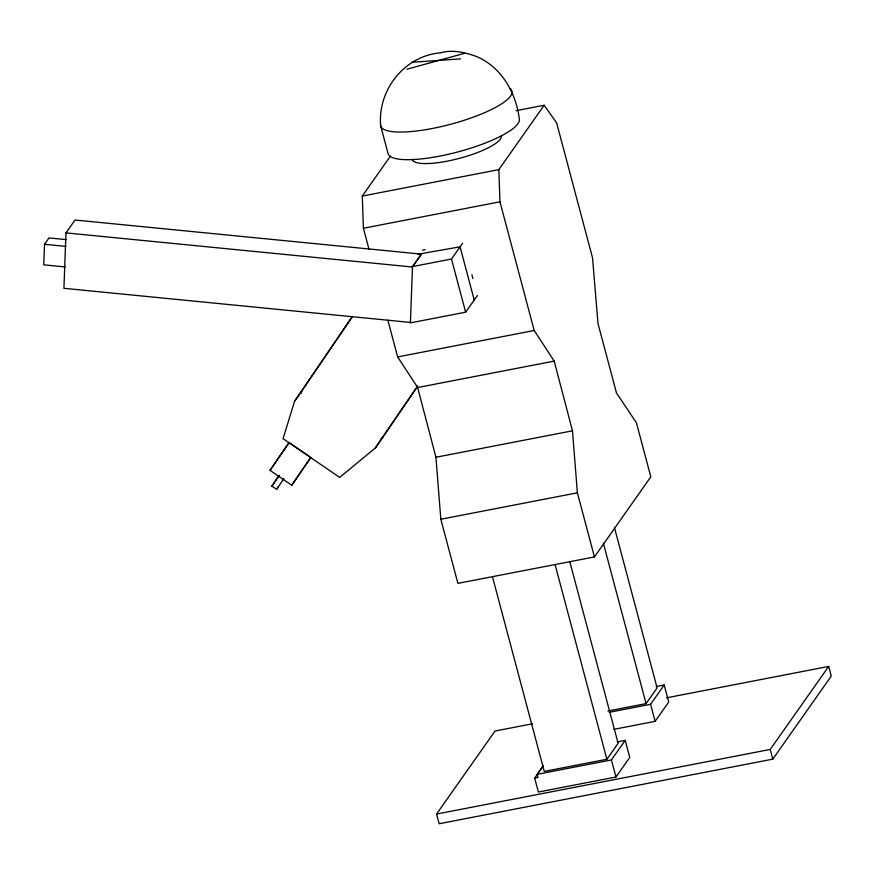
<?xml version="1.0" encoding="UTF-8"?>
<svg xmlns="http://www.w3.org/2000/svg" width="875" height="875" viewBox="0 0 875 875"><rect width="100%" height="100%" fill="white"/><g stroke="black" fill="none" stroke-linecap="round" stroke-linejoin="round"><path stroke-width="1.31" d="M66.489 239.652L48.978 237.934L44.505 244.289L43.75 264.83L65.308 266.952M65.964 232.892L412.464 267.017L421.531 254.144L75.02 220.019L65.964 232.892L63.919 288.312L410.43 322.438M474.217 299.994L460.075 246.838L421.641 253.564L412.486 266.58L410.419 322.875L465.642 312.178L477.4 295.477M380.636 125.661C377.573 90.092 404.403 55.836 440.431 52.85C452.856 49.339 465.27 52.423 477.05 56.7C501.889 67.594 515.998 93.002 519.345 119.044A67.889 16.308 -14.9 0 1 456.488 152.294A67.889 16.308 -14.9 0 1 387.986 153.289L380.636 125.661A67.889 16.308 -14.9 0 0 455.569 122.905A67.889 16.308 -14.9 0 0 510.18 88.605M352.275 316.531L294.58 401.242L283.052 438.67L339.686 477.411L375.419 447.912L417.287 386.794M301.077 393.466L301.864 390.884L351.87 317.472M310.855 457.527L291.769 485.242L270.036 470.378L289.023 442.498L309.673 456.619M289.122 442.663L270.036 470.378M278.491 486.62L276.598 489.311L271.884 486.084L279.212 475.322M278.917 475.858L271.884 486.084M276.598 489.311L283.927 478.548M291.769 485.242L310.767 457.363M375.419 447.912L417.681 385.864M368.998 249.266L363.409 228.255L362.294 196.077L390.425 156.111M294.58 401.242L301.864 390.884M594.442 556.927L577.38 492.811L572.48 430.817L554.192 361.102L534.188 330.488L499.953 201.808L498.837 169.63L544.163 105.252L556.609 122.828L592.528 257.786L597.975 323.444L616.448 392.886L636.442 422.844L650.814 476.842L594.442 556.927L457.898 583.363L440.836 519.258L435.936 457.253L417.648 387.537L397.644 356.923L387.866 320.163M412.486 266.58L451.5 259.022L462.623 243.217M666.531 697.823L828.669 666.433L831.25 676.123L772.811 759.139L439.152 823.747L436.57 814.056L495.009 731.041L532.525 723.778M617.247 741.913L625.198 740.37L629.737 757.433L615.956 777.011L538.377 792.028L534.669 778.105L538.016 777.459L537.184 774.32L543.309 765.625M534.669 778.105L543.091 766.139M492.45 576.702L544.261 771.4L606.878 759.27L618.122 743.302L569.822 561.761M607.928 710.992L646.067 703.609L657.114 687.914L614.414 527.417M537.184 774.32L611.417 759.948L625.198 740.37M609.219 712.305L650.595 704.287L664.191 684.983L668.73 702.045L655.134 721.35L613.67 729.378M436.57 814.056L770.23 749.448L828.669 666.433M380.603 439.294L382.703 437.566M406.941 69.245L464.373 53.364M516.042 110.698L544.163 105.252M362.294 196.077L498.837 169.63M363.409 228.255L499.953 201.808M422.494 250.206L425.13 249.692M417.9 254.297L421.641 253.564L417.67 254.242M397.644 356.923L534.188 330.488M417.648 387.537L554.192 361.102M435.936 457.253L572.48 430.817M440.836 519.258L577.38 492.811M656.173 686.536L664.191 684.983M411.841 62.289L460.491 58.877M44.505 244.289L66.062 246.411M770.23 749.448L772.811 759.139M650.595 704.287L655.134 721.35M603.356 543.112L646.067 703.609M611.417 759.948L615.956 777.011M555.078 564.572L606.878 759.27M471.887 274.728L472.916 278.611M451.5 259.022L465.642 312.178M501.266 136.008A46.047 11.058 -14.9 0 1 458.62 158.561A46.047 11.058 -14.9 0 1 412.158 159.239"/></g></svg>
